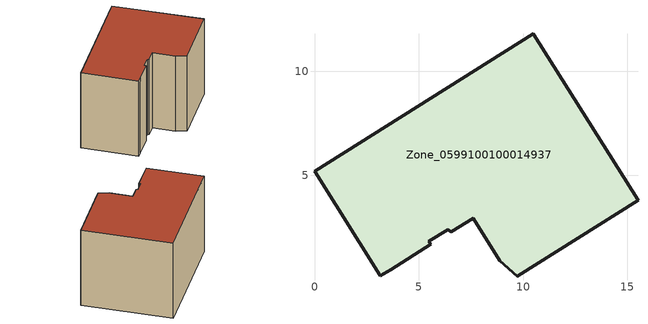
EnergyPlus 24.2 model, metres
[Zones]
Zone_0599100100014937
 floor ground (C_G): 3.66,0.48 3.16,0.18 0,5.21 10.49,11.8 15.51,3.8 9.72,0.17 8.88,0.92 7.6,2.96 6.56,2.31 6.38,2.4 5.49,1.84 5.58,1.69 z0
 wall outside (C_F): 15.51,3.8 10.49,11.8 0,5.21 3.16,0.18 3.66,0.48 5.58,1.69 5.49,1.84 6.38,2.4 6.56,2.31 7.6,2.96 8.88,0.92 9.72,0.17 15.51,3.8 z0:8.9
 roof outside (C_R): 6.56,2.31 7.6,2.96 8.88,0.92 9.72,0.17 15.51,3.8 10.49,11.8 0,5.21 3.16,0.18 3.66,0.48 5.58,1.69 5.49,1.84 6.38,2.4 z8.9
[BUILDING]
Pand.0599100100014937: North Axis=0; Terrain=City; Loads Convergence Tolerance Value=0.04; Temperature Convergence Tolerance Value=0.4; Solar Distribution=FullExterior; Maximum Number of Warmup Days=25; Minimum Number of Warmup Days=1
[Site:Location]
Rotterdam.The.Hague.AP_ZH_NLD Design_Conditions: Latitude=51.96; Longitude=4.45; Time Zone=1; Elevation=-4.5
[SITE:GROUNDTEMPERATURE:BUILDINGSURFACE]
18, 18, 18, 18, 18, 18, 18, 18, 18, 18, 18, 18
[MATERIAL] Thermal Absorptance=0.9; Solar Absorptance=0.7; Visible Absorptance=0.7
Name | Roughness | Thickness | Conductivity | Density | Specific Heat
G.TC.2015-2018 | MediumSmooth | 0.15 | 0.0428571 | 540 | 1210
F.TC.2015-2018 | Rough | 0.3 | 0.0666667 | 1920 | 840
R.TC.2015-2018 | MediumRough | 0.2 | 0.0333333 | 1500 | 1000
[CONSTRUCTION]
C_G: G.TC.2015-2018
C_F: F.TC.2015-2018
C_R: R.TC.2015-2018
[ZONE]
Zone_0599100100014937: Type=1; Multiplier=1; Ceiling Height=Autocalculate; Volume=Autocalculate; Floor Area=autocalculate; Part of Total Floor Area=Yes
[ZONEINFILTRATION:DESIGNFLOWRATE]
Infil_Zone_0599100100014937: Zone or ZoneList or Space or SpaceList=Zone_0599100100014937; Schedule=AlwaysOn; Design Flow Rate Calculation Method=Flow/Area; Flow Rate per Floor Area=0.0015; Constant Term Coefficient=1; Temperature Term Coefficient=0; Velocity Term Coefficient=0; Velocity Squared Term Coefficient=0
[HVACTEMPLATE:ZONE:IDEALLOADSAIRSYSTEM]
Zone_0599100100014937: Maximum Heating Supply Air Temperature=50; Minimum Cooling Supply Air Temperature=13; Maximum Heating Supply Air Humidity Ratio=0.0156; Minimum Cooling Supply Air Humidity Ratio=0.0077; Heating Limit=NoLimit; Cooling Limit=NoLimit; Dehumidification Control Type=ConstantSensibleHeatRatio; Cooling Sensible Heat Ratio=0.7; Dehumidification Setpoint=60; Humidification Control Type=None; Humidification Setpoint=30; Outdoor Air Method=None; Outdoor Air Flow Rate per Person=0.00944; Outdoor Air Flow Rate per Zone Floor Area=0; Outdoor Air Flow Rate per Zone=0; Demand Controlled Ventilation Type=None; Outdoor Air Economizer Type=NoEconomizer; Heat Recovery Type=None; Sensible Heat Recovery Effectiveness=0.7; Latent Heat Recovery Effectiveness=0.65
[ZONECONTROL:THERMOSTAT]
ThermostatControl_Zone_0599100100014937: Zone or ZoneList=Zone_0599100100014937; Control Type Schedule=DualSetpointControlType; Control 1=Thermostat_Zone_0599100100014937; Temperature Difference Between Cutout And Setpoint=0
[THERMOSTATSETPOINT:DUALSETPOINT]
Thermostat_Zone_0599100100014937: Heating Setpoint Temperature Schedule=HeatingSetpoint_Zone_0599100100014937; Cooling Setpoint Temperature Schedule=CoolingSetpoint_Zone_0599100100014937
[SCHEDULE:COMPACT]
HeatingSetpoint_Zone_0599100100014937: Through: 12/31, For: AllDays, Until: 24:00, 21
CoolingSetpoint_Zone_0599100100014937: Through: 12/31, For: AllDays, Until: 24:00, 24
DualSetpointControlType: Through: 12/31, For: AllDays, Until: 24:00, 4
AlwaysOn: Through: 12/31, For: AllDays, Until: 24:00, 1
